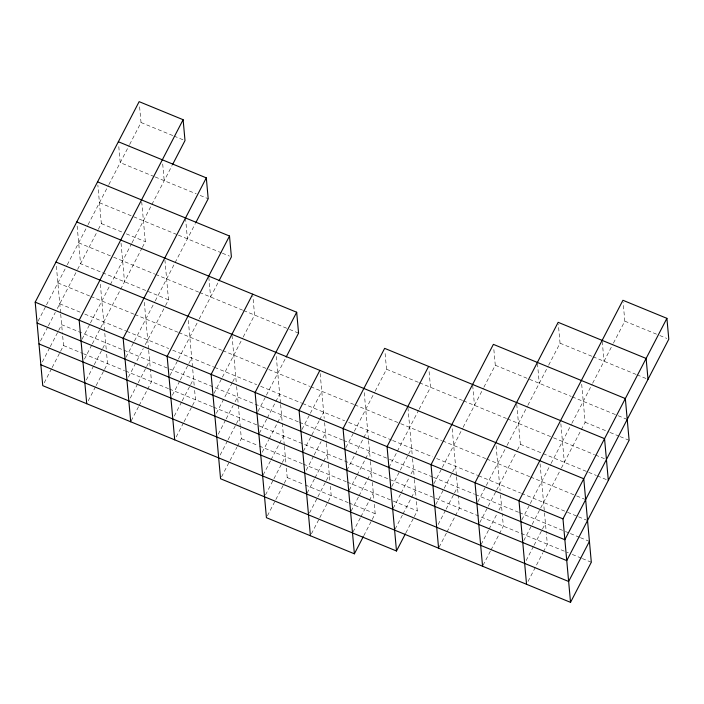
<?xml version="1.0" encoding="UTF-8"?>
<svg xmlns="http://www.w3.org/2000/svg" width="704" height="704" viewBox="0 0 704 704"><rect width="100%" height="100%" fill="white"/><g stroke="black" fill="none" stroke-linecap="round" stroke-linejoin="round"><path stroke-width="0.53" stroke-dasharray="3.52 2.64" d="M38.078 321.121L45.998 305.844M46.49 304.894L66.783 265.742M67.276 264.792L87.569 225.641M88.062 224.69L108.354 185.539M108.856 184.589L129.149 145.438M129.642 144.487L141.02 122.522L139.418 104.782M40.462 341.044L47.881 326.718M48.382 325.767L55.308 312.4M57.288 308.581L77.088 270.389M77.581 269.43L97.874 230.287M98.366 229.328L101.341 223.599L97.847 184.985M42.346 361.918L49.773 347.6M50.266 346.641L58.186 331.364M58.678 330.414L61.653 324.676L298.549 421.951M44.238 382.791L51.656 368.474M52.158 367.514L60.069 352.238M60.57 351.287L63.536 345.558L62.594 335.122M82.06 339.178L89.98 323.902M90.473 322.951L131.551 243.698M132.044 242.748L172.137 165.405M84.445 359.102L91.863 344.784M92.356 343.825L100.276 328.548M100.778 327.589L141.856 248.345M142.349 247.386L145.314 241.657L141.733 201.995M86.328 379.975L93.755 365.658M94.248 364.698L102.168 349.422M102.661 348.471L105.635 342.742M88.22 400.849L95.638 386.531M96.131 385.572L104.051 370.295M104.553 369.345L107.518 363.616L106.383 351.085M126.042 357.245L133.962 341.959M134.455 341.009L154.748 301.858M155.241 300.907L195.334 223.564M128.418 377.159L143.273 348.515M145.253 344.696L165.044 306.504M165.546 305.545L168.511 299.816L164.93 260.154M130.31 398.033L137.738 383.715M138.23 382.756L146.15 367.479M146.643 366.529L149.609 360.8M131.208 420.816L138.635 406.498M139.128 405.539L147.048 390.262M147.541 389.312L151.501 381.674L150.366 369.142M170.025 375.302L177.945 360.026M178.438 359.066L198.73 319.915M199.223 318.965L218.522 281.723M172.401 395.217L179.828 380.899M180.321 379.94L191.708 357.984M174.293 416.09L181.72 401.773M182.213 400.814L190.133 385.537M190.626 384.586L193.591 378.858M176.176 436.964L183.603 422.646M184.096 421.687L192.016 406.41M192.509 405.46L195.483 399.731L194.63 390.333M214.007 393.36L221.918 378.083M222.42 377.124L242.713 337.973M243.206 337.022L254.584 315.058L252.886 296.278M216.383 413.274L232.223 382.721M232.716 381.77L235.69 376.042M218.275 434.148L225.694 419.83M226.195 418.871L233.121 405.504M235.101 401.685L237.574 396.915M220.158 455.022L227.586 440.704M228.078 439.745L235.998 424.468M236.491 423.518L239.466 417.789M221.558 476.854L236.896 447.251M237.389 446.301L241.349 438.662L240.407 428.226M257.981 411.418L265.901 396.141M266.402 395.182L285.701 357.94M259.38 433.242L266.798 418.924M267.3 417.965L279.673 394.099M262.258 452.206L268.69 439.798M269.183 438.838L277.103 423.562M277.596 422.611L281.556 414.973M263.155 474.989L270.574 460.671M271.075 459.712L278.986 444.435M279.488 443.485L283.448 435.846M265.531 494.912L273.451 479.635M273.953 478.676L281.864 463.399M282.366 462.449L285.331 456.72M301.963 429.475L309.883 414.198M310.376 413.239L321.763 391.283M267.423 515.786L275.343 500.509M275.836 499.55L283.756 484.273M284.249 483.322L287.223 477.594L286.273 467.157M303.362 451.299L319.194 420.746M319.695 419.795L323.646 412.157M306.24 470.263L313.658 455.946M314.151 454.986L321.086 441.619M323.066 437.8L325.538 433.03M307.138 493.046L314.556 478.729M315.049 477.77L327.422 453.904M309.514 512.97L317.434 497.693M317.926 496.734L325.846 481.457M326.348 480.506L329.314 474.778M345.946 447.533L353.866 432.256M354.358 431.297L374.651 392.154M375.144 391.195L386.531 369.239L384.93 351.49M311.406 533.843L319.326 518.566M319.818 517.607L327.738 502.33M328.231 501.38L331.197 495.651L330.352 486.262M346.843 470.316L354.763 455.039M355.256 454.08L367.629 430.214M349.228 490.23L356.655 475.913M357.148 474.954L365.068 459.677M365.561 458.726L369.521 451.088M351.111 511.104L358.538 496.786M359.031 495.827L366.951 480.55M367.444 479.6L371.404 471.962M353.003 531.986L360.43 517.66M360.923 516.701L368.843 501.424M369.336 500.474L373.296 492.835M388.942 467.5L396.854 452.223M397.355 451.264L418.634 410.212M419.126 409.253L430.514 387.297L428.912 369.547M363.801 535.674L371.721 520.397M372.214 519.438L375.179 513.709L374.053 501.186M391.82 486.464L408.153 454.951M408.646 454.001L411.611 448.272M393.21 508.288L400.629 493.97M401.13 493.011L409.05 477.734M411.03 473.915L413.503 469.146M395.094 529.162L402.521 514.844M403.014 513.885L415.386 490.019M405.891 532.858L413.811 517.572M414.304 516.622L417.278 510.893L416.337 500.456M433.91 483.648L441.83 468.371M442.323 467.412L462.616 428.27M463.109 427.31L483.402 388.168M483.894 387.209L495.282 365.244L493.68 347.503M435.794 504.522L443.714 489.245M444.215 488.286L455.594 466.33M438.178 524.436L445.606 510.118M446.098 509.159L454.018 493.882M454.511 492.932L457.486 487.203M439.076 547.228L446.503 532.902M446.996 531.942L454.916 516.666M455.409 515.715L459.369 508.077L458.234 495.554M477.893 501.706L485.813 486.429M486.306 485.47L506.598 446.327M507.091 445.368L527.384 406.226M527.877 405.266L548.17 366.115M548.662 365.165L560.05 343.2L558.351 324.421M479.776 522.579L496.109 491.066M496.61 490.116L516.903 450.965M517.396 450.014L520.362 444.286L516.683 403.577M481.175 544.403L488.594 530.086M489.086 529.126L497.006 513.85M498.986 510.03L501.468 505.261M483.058 565.286L490.486 550.959M490.978 550.009L498.898 534.723M499.391 533.773L503.351 526.134L502.216 513.612M521.875 519.763L529.795 504.486M530.288 503.527L550.581 464.385M551.074 463.426L571.366 424.283M571.859 423.324L592.152 384.182M592.645 383.222L612.938 344.071M613.439 343.121L624.818 321.156L623.119 302.377M523.758 540.637L531.678 525.36M532.171 524.401L560.877 469.022M561.378 468.072L585.13 422.242L581.451 381.533M526.143 560.56L533.57 546.234M534.063 545.274L541.983 529.998M542.476 529.047L545.442 523.318M528.026 581.434L542.881 552.79M543.374 551.83L547.334 544.192L546.392 533.755M141.02 122.522L173.008 135.652M174.011 136.066L183.005 139.762M624.818 321.156L658.803 335.113M659.806 335.526L666.802 338.395M154.22 176.581L120.234 162.624L118.633 144.883M155.223 176.986L196.205 193.811M200.2 195.457L208.199 198.739M560.05 343.2L592.038 356.338M593.032 356.743L636.02 374.396M637.014 374.801L647.011 378.91M99.449 202.726L177.417 234.74M178.42 235.145L221.399 252.798M222.394 253.211L229.398 256.08M495.282 365.244L571.252 396.44M572.246 396.854L617.232 415.316M618.226 415.73L627.229 419.426M101.341 223.599L122.329 232.223M126.324 233.86L145.314 241.657M585.13 422.242L609.118 432.089M610.122 432.502L619.115 436.19M620.118 436.603L629.112 440.299M78.663 242.827L112.649 256.784M113.643 257.198L154.634 274.023M155.628 274.428L198.607 292.081M199.61 292.486L242.59 310.138M243.593 310.543L288.57 329.014M289.573 329.428L298.566 333.115M386.531 369.239L418.519 382.369M419.514 382.782L462.502 400.426M463.496 400.84L506.484 418.484M507.478 418.898L552.464 437.36M553.458 437.774L594.44 454.599M595.443 455.013L604.437 458.7M168.511 299.816L80.546 263.701L76.965 224.039M520.362 444.286L596.332 475.473M597.335 475.886L606.329 479.582M57.878 282.929L89.866 296.067M90.86 296.472L133.839 314.125M134.842 314.53L177.822 332.182M178.825 332.587L221.804 350.24M222.807 350.645L267.784 369.116M268.787 369.53L309.769 386.355M310.772 386.769L353.751 404.413M354.746 404.826L399.731 423.289M400.726 423.702L441.716 440.528M442.71 440.942L485.69 458.586M486.693 458.999L529.672 476.643M530.675 477.057L575.652 495.519M576.655 495.933L585.649 499.629M59.761 303.802L80.758 312.426M84.753 314.063L125.734 330.889M126.738 331.302L168.714 348.542M172.718 350.178L213.699 367.013M214.694 367.418L256.678 384.657M260.674 386.302L301.664 403.128M302.658 403.533L344.643 420.772M348.638 422.418L391.618 440.062M392.621 440.475L432.608 456.887M436.603 458.533L477.585 475.358M478.588 475.763L520.564 493.002M521.567 493.416L566.544 511.878M567.547 512.292L577.544 516.402M578.547 516.806L587.541 520.502M299.552 422.356L342.531 440.009M343.534 440.414L388.511 458.885M389.514 459.298L432.494 476.942M433.497 477.356L474.478 494.182M475.473 494.586L518.461 512.239M519.455 512.644L564.441 531.115M565.435 531.529L569.439 533.166M570.434 533.579L579.427 537.275M580.43 537.68L589.424 541.376M63.536 345.558L82.526 353.355M83.53 353.76L124.511 370.586M125.514 370.999L168.494 388.643M169.497 389.057L212.476 406.71M213.47 407.114L568.322 552.807M572.326 554.453L581.319 558.149M582.322 558.554L591.316 562.25M241.349 438.662L258.342 445.641M259.345 446.046L302.324 463.698M303.327 464.103L346.306 481.756M347.31 482.161L392.286 500.632M393.29 501.046L417.278 510.893M287.223 477.594L304.216 484.572M305.21 484.977L348.19 502.63M349.193 503.034L375.179 513.709M602.237 341.431L604.032 361.258M560.85 423.72L564.344 462.343M537.469 363.475L539.264 383.31M540.065 463.822L544.403 511.834M544.5 512.882L546.295 532.708M496.082 445.764L500.139 490.644M500.518 494.824L502.128 512.565M472.701 385.519L474.496 405.354M452.197 428.754L456.447 475.719M456.535 476.766L458.146 494.507M407.933 407.563L412.183 454.529M412.562 458.709L414.348 478.535M414.445 479.582L416.24 499.409M364.232 392.638L368.482 439.604M368.579 440.651L370.366 460.478M370.462 461.525L371.976 478.218M372.354 482.398L373.956 500.139M320.162 373.534L324.218 418.414M324.597 422.594L326.392 442.42M326.48 443.467L328.275 463.294M328.372 464.341L329.877 481.034M276.276 356.523L280.518 403.489M280.614 404.536L282.216 422.277M282.313 423.324L284.293 445.236M284.39 446.283L286.185 466.11M232.003 335.333L236.254 382.298M236.632 386.478L238.234 404.219M238.33 405.258L240.31 427.178M208.815 277.174L210.61 297M185.522 217.967L187.414 238.841M188.311 320.408L194.251 386.162M162.703 163.979L164.217 180.682M144.329 302.35L148.57 349.316M148.667 350.363L150.278 368.104M121.035 243.144L124.529 281.758M100.346 284.293L106.295 350.046M56.364 266.235L60.614 313.201M60.702 314.239L62.498 334.074"/><path stroke-width="1.06" d="M55.986 262.055L583.766 478.755L591.316 562.25L570.53 602.351L42.75 385.66L35.2 302.157L139.137 101.649L183.119 119.706L185.002 140.58L172.63 164.454M183.119 119.706L79.182 320.214L86.733 403.718M118.351 141.75L206.307 177.866L123.165 338.272L130.715 421.775M195.826 222.614L208.199 198.739L206.307 177.866M97.566 181.852L229.504 236.025L167.147 356.33L174.698 439.833M219.023 280.773L231.396 256.898L229.504 236.025M252.701 294.184L211.13 374.396L220.563 478.764L396.493 550.994L405.398 533.808M76.771 221.954L296.683 312.242L255.103 392.454L266.429 517.695L354.394 553.81L363.308 536.624M286.194 356.99L298.566 333.115L296.683 312.242M319.871 370.401L299.086 410.511L310.411 535.753M428.622 366.414L387.05 446.626L396.493 550.994M570.53 602.351L562.98 518.857L666.908 318.34L622.934 300.282L518.998 500.799L526.548 584.294M589.424 541.376L568.638 581.478L40.867 364.786M35.2 302.157L562.98 518.857M37.092 323.03L564.863 539.73L668.8 339.214L666.908 318.34M38.975 343.913L566.755 560.604L629.112 440.299L625.337 398.552L493.39 344.37L431.033 464.684L438.583 548.178M648.014 379.324L646.122 358.442L558.166 322.326L475.015 482.742L482.566 566.236M608.326 480.401L604.551 438.654L384.648 348.357L343.068 428.569L354.394 553.81"/></g></svg>
